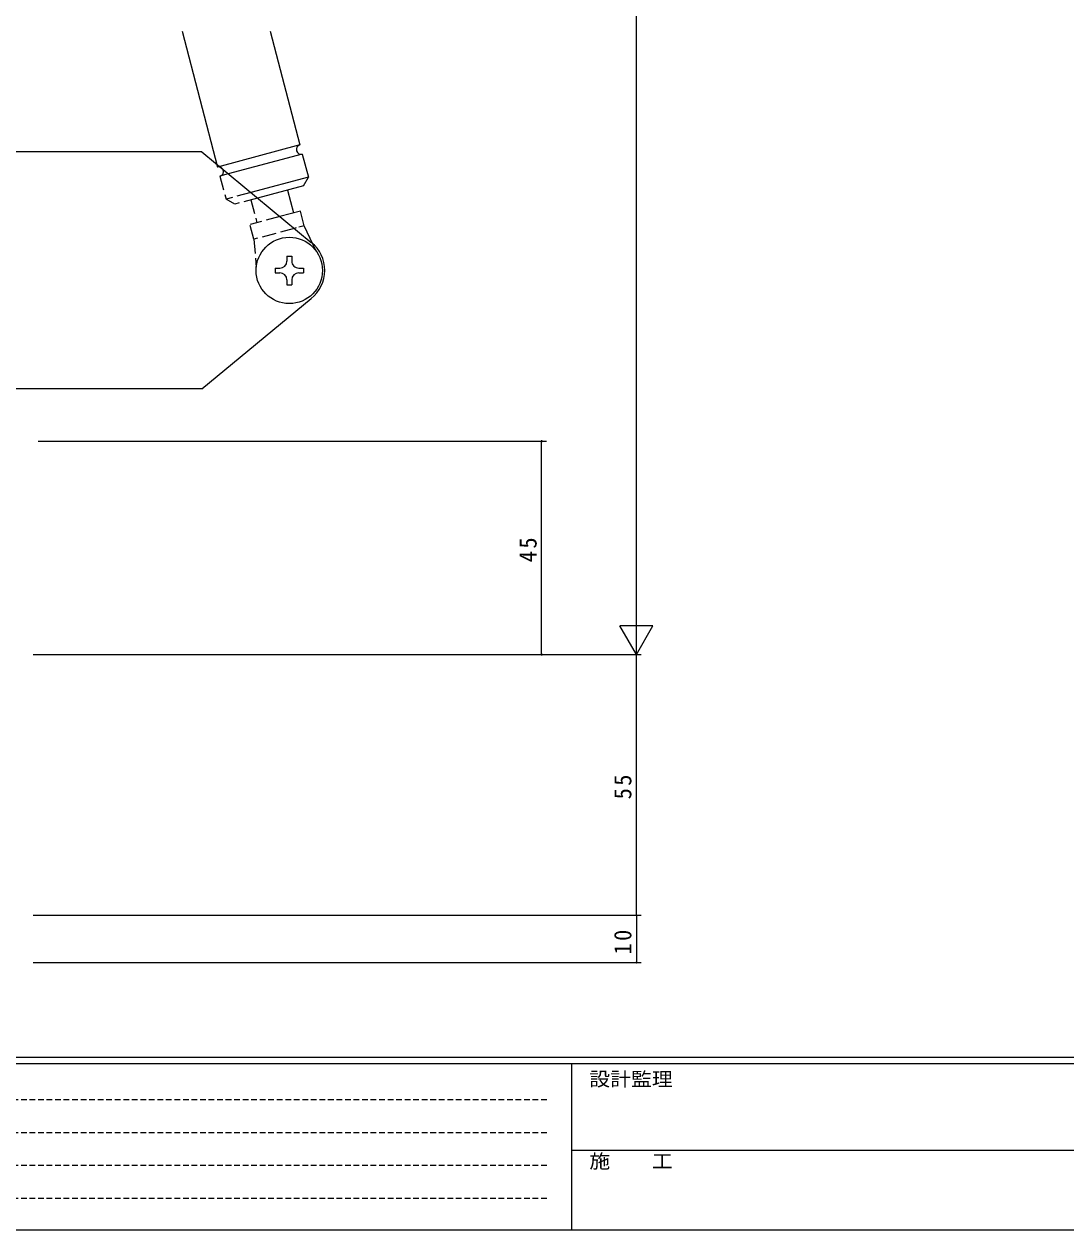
# Model space of a CAD drawing. Units: millimetres on the paper. Extents: x -420 to 373, y -297 to 267.
# Drawn here: x -275.6 to -55.7, y -297 to -42.6 of the extents above; entities that cross this region are included whole.
import ezdxf
from ezdxf.enums import TextEntityAlignment as Align

# ---------------------------------------------------------------- set-up
doc = ezdxf.new("R2010")
doc.units = ezdxf.units.MM
doc.linetypes.add('DASHED1', pattern=[1.8, 1.2, -0.6])
doc.linetypes.add('DASHED3', pattern=[4, 3, -1])
for name, color, linetype, lineweight in [('0-1_YKK_ZWAK', 7, 'Continuous', 9), ('0-5_YKK_13', 4, 'Continuous', 9), ('0-6_YKK_D', 6, 'Continuous', 9)]:
    doc.layers.add(name, color=color, linetype=linetype, lineweight=lineweight)
doc.styles.add('ＭＳ ゴシック', font='')
doc.styles.get('ＭＳ ゴシック').set_extended_font_data('MS Gothic')

msp = doc.modelspace()

# ---------------------------------------------------------------- linework, layer by layer
at = {"layer": '0-1_YKK_ZWAK'}
for p, q in [((352.3, -260.6), (-417.7, -260.6)), ((314.5, -262), (-417.7, -262)), ((-160.1, -262), (-160.1, -297)), ((-160.1, -280.199), (-31.3, -280.199)), ((-417.7, -297), (314.5, -297))]:
    msp.add_line(p, q, dxfattribs=at)
at = {"layer": '0-1_YKK_ZWAK', "linetype": 'DASHED1'}
for p, q in [((-413.101, -269.512), (-164.909, -269.512)), ((-413.101, -276.441), (-164.909, -276.441)), ((-413.101, -283.37), (-164.909, -283.37)), ((-413.101, -290.298), (-164.909, -290.298))]:
    msp.add_line(p, q, dxfattribs=at)
at = {"layer": '0-5_YKK_13'}
for p, q in [((-242.315, -44.1), (-234.829, -72.762)), ((-223.711, -44.1), (-217.442, -68.103)), ((-217.442, -68.103), (-234.829, -72.762)), ((-238.165, -69.58), (-299.665, -69.58)), ((-238.165, -69.58), (-215.021, -88.649)), ((-216.924, -70.035), (-232.545, -74.22)), ((-216.924, -70.035), (-215.63, -74.864)), ((-215.63, -74.864), (-227.812, -78.128)), ((-216.691, -76.701), (-215.63, -74.864)), ((-216.691, -76.701), (-226.392, -79.301)), ((-220.072, -77.607), (-218.778, -82.437)), ((-217.329, -82.049), (-221.658, -83.209)), ((-216.501, -85.14), (-217.329, -82.049)), ((-213.965, -90.517), (-216.501, -85.14)), ((-220.165, -91.58), (-219.165, -91.58)), ((-220.165, -91.58), (-220.165, -92.58)), ((-219.165, -91.58), (-219.165, -92.58)), ((-222.665, -94.08), (-222.665, -95.08)), ((-222.665, -94.08), (-221.665, -94.08)), ((-217.665, -94.08), (-216.665, -94.08)), ((-216.665, -94.08), (-216.665, -95.08)), ((-222.665, -95.08), (-221.665, -95.08)), ((-219.165, -96.58), (-219.165, -97.58)), ((-217.665, -95.08), (-216.665, -95.08)), ((-238.165, -119.58), (-215.061, -100.459)), ((-238.165, -119.58), (-299.665, -119.58))]:
    msp.add_line(p, q, dxfattribs=at)
at = {"layer": '0-5_YKK_13', "linetype": 'DASHED3'}
for p, q in [((-232.545, -74.22), (-234.311, -74.693)), ((-234.311, -74.693), (-233.017, -79.523)), ((-227.812, -78.128), (-233.017, -79.523)), ((-231.18, -80.584), (-233.017, -79.523)), ((-226.392, -79.301), (-231.18, -80.584)), ((-227.799, -79.678), (-226.505, -84.508)), ((-221.658, -83.209), (-227.954, -84.896)), ((-227.126, -87.987), (-227.954, -84.896))]:
    msp.add_line(p, q, dxfattribs=at)
at = {"layer": '0-5_YKK_13', "linetype": 'DASHED1'}
msp.add_line((-216.501, -85.14), (-218.629, -85.71), dxfattribs=at)
at = {"layer": '0-5_YKK_13', "linetype": 'DASHED3'}
msp.add_lwpolyline([(-218.629, -85.71), (-227.126, -87.987), (-226.633, -93.911)], dxfattribs=at)
at = {"layer": '0-5_YKK_13'}
msp.add_lwpolyline([(-220.165, -96.58), (-220.165, -97.58), (-219.165, -97.58)], dxfattribs=at)
msp.add_circle((-219.665, -94.58), 7, dxfattribs=at)
for centre, radius, start, end in [((-217.183, -69.069), 1, 105, 285), ((-219.665, -94.538), 7.5, 307.86821, 51.73848), ((-221.665, -92.58), 1.5, 269.99998, 359.99998), ((-221.665, -92.58), 1.5, 269.99998, 359.99998), ((-217.665, -92.58), 1.5, 179.99998, 269.99998), ((-221.665, -96.58), 1.5, 359.99998, 89.99998), ((-221.665, -96.58), 1.5, 359.99998, 89.99998), ((-217.665, -96.58), 1.5, 89.99998, 179.99998)]:
    msp.add_arc(centre, radius, start, end, dxfattribs=at)
at = {"layer": '0-5_YKK_13', "linetype": 'DASHED3'}
msp.add_arc((-234.57, -73.728), 1, 285, 105, dxfattribs=at)
at = {"layer": '0-6_YKK_D'}
for p, q in [((-146.401, -168.6), (-146.401, 117.4)), ((-272.7, -130.6), (-165.401, -130.6)), ((-166.401, -175.6), (-166.401, -130.6)), ((-146.401, -175.6), (-146.401, -163.476)), ((-142.901, -169.538), (-149.901, -169.538)), ((-146.401, -175.6), (-149.901, -169.538)), ((-146.401, -175.6), (-142.901, -169.538)), ((-273.7, -175.6), (-145.401, -175.6)), ((-273.7, -175.6), (-145.401, -175.6)), ((-272.7, -175.6), (-165.401, -175.6)), ((-146.401, -230.6), (-146.401, -175.6)), ((-273.7, -230.6), (-145.401, -230.6)), ((-273.7, -230.6), (-145.401, -230.6)), ((-146.401, -230.6), (-146.401, -240.6)), ((-273.7, -240.6), (-145.401, -240.6))]:
    msp.add_line(p, q, dxfattribs=at)
for centre, start, end in [((-166.401, -130.6), 90, 270), ((-166.401, -130.6), 270, 90), ((-166.401, -175.6), 90, 270), ((-166.401, -175.6), 270, 90), ((-146.401, -230.6), 90, 270), ((-146.401, -230.6), 90, 270), ((-146.401, -230.6), 270, 90), ((-146.401, -230.6), 270, 90), ((-146.401, -240.6), 90, 270), ((-146.401, -240.6), 270, 90)]:
    msp.add_arc(centre, 0.106, start, end, dxfattribs=at)

# ---------------------------------------------------------------- texts
at = {"layer": '0-1_YKK_ZWAK', "style": 'ＭＳ ゴシック', "width": 1.1}
for s, p in [('設計監理', (-156.331, -267.533)), ('施\u3000\u3000工', (-156.331, -284.854))]:
    msp.add_text(s, height=2.933, dxfattribs=at).set_placement(p, align=Align.BOTTOM_LEFT)
at = {"layer": '0-6_YKK_D', "color": 3, "char_height": 3.666, "attachment_point": 7, "rotation": 90, "style": 'ＭＳ ゴシック'}
for s, insert in [('\\T1.21;\\W0.95;45', (-167.401, -156.133)), ('\\T1.21;\\W0.95;55', (-147.401, -206.17)), ('\\T1.21;\\W0.95;10', (-147.401, -238.902))]:
    msp.add_mtext(s, dxfattribs=dict(at, insert=insert))

doc.saveas('drawing.dxf')
